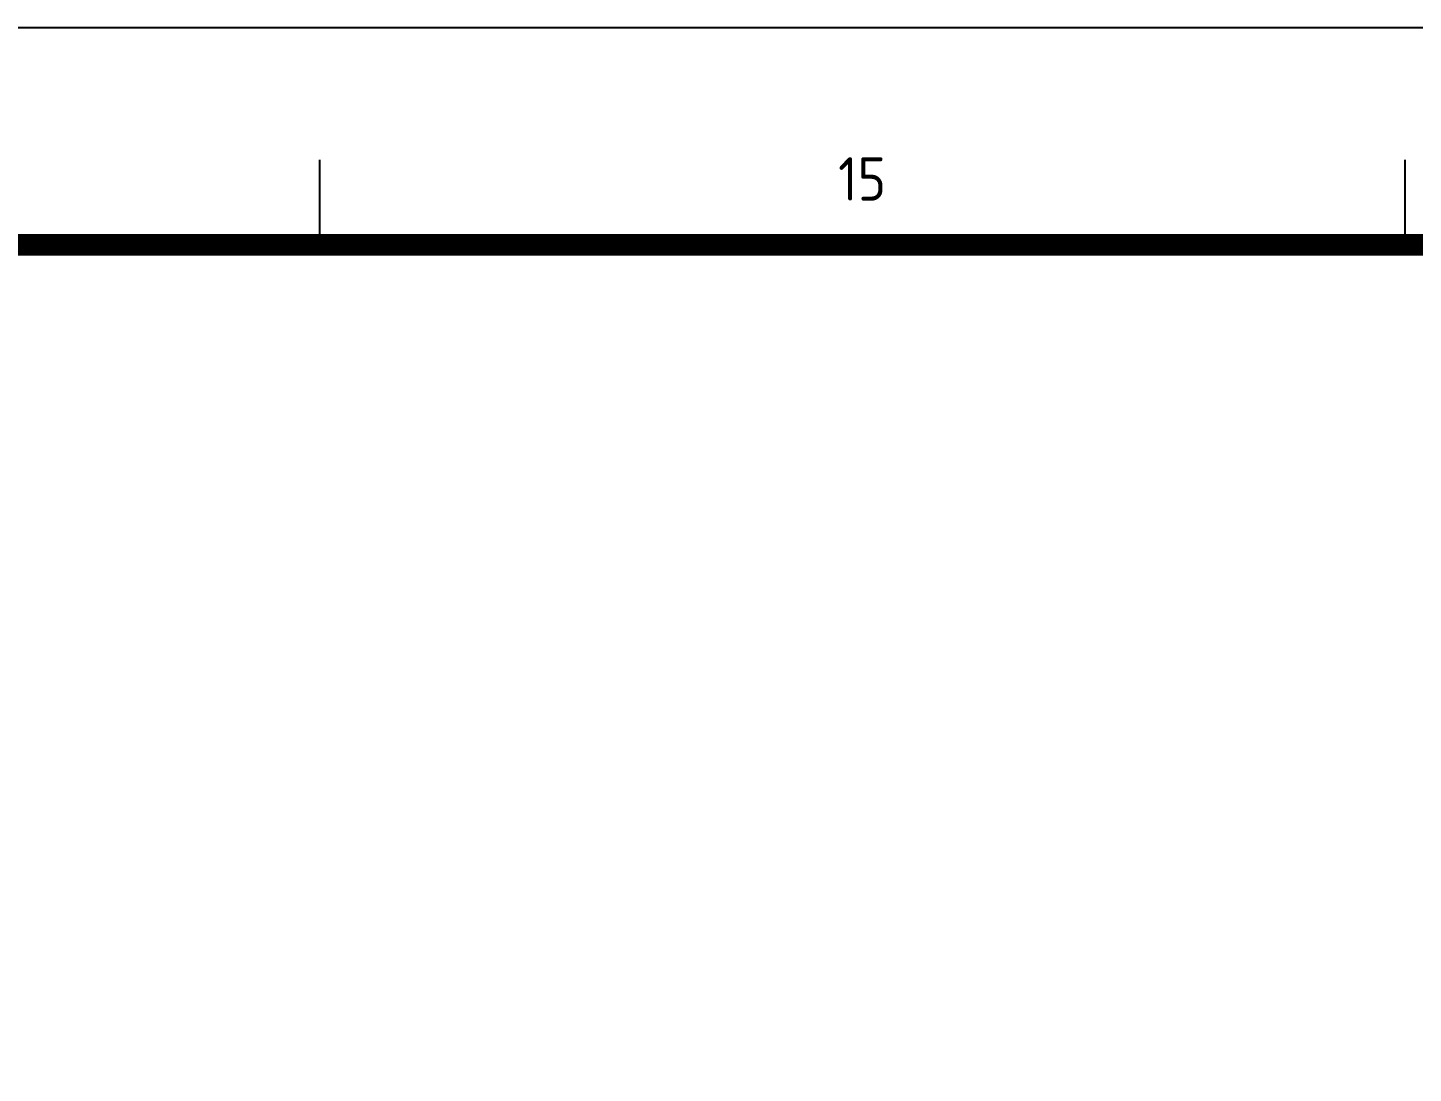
# Model space of a CAD drawing. Extents: x 815029915 to 815825525, y 579155098 to 579748855.
# Drawn here: x 815650889 to 815657272, y 579302204 to 579307019 of the extents above; entities that cross this region are included whole.
import ezdxf
from ezdxf.enums import TextEntityAlignment as Align

# ---------------------------------------------------------------- set-up
doc = ezdxf.new("R2010")
doc.units = 0
doc.header["$LTSCALE"] = 100
doc.header["$MEASUREMENT"] = 0
doc.layers.add('TK', color=7, linetype='Continuous')
doc.layers.add('zm', color=1, linetype='Continuous')
doc.styles.add('ISOCP', font='isocp.shx', dxfattribs={"bigfont": 'gbcbig.shx'})

# ---------------------------------------------------------------- blocks, each defined once
blk = doc.blocks.new('l')
at = {"layer": 'TK'}
blk.add_lwpolyline([(815463677.3, 579451444.5), (815463677.3, 579409444.5), (815547777.3, 579409444.5), (815547777.3, 579451444.5)], close=True, dxfattribs=at)

msp = doc.modelspace()

# ---------------------------------------------------------------- linework, layer by layer
at = {"layer": 'TK'}
for p, q in [((815652233.2, 579306409.9), (815652233.2, 579306018.6)), ((815657233.2, 579306409.9), (815657233.2, 579306018.6))]:
    msp.add_line(p, q, dxfattribs=at)
msp.add_lwpolyline([(815579733.2, 579307018.6), (815579733.2, 579265018.6), (815663833.2, 579265018.6), (815663833.2, 579307018.6)], close=True, dxfattribs=at)
at = {"layer": 'TK', "const_width": 100}
msp.add_lwpolyline([(815582233.2, 579266064.2), (815582233.2, 579306018.6), (815662833.2, 579306018.6), (815662833.2, 579266064.2)], close=True, dxfattribs=at)

# ---------------------------------------------------------------- block references
at = {"layer": 'zm', "color": 1}
msp.add_blockref('l', (116055.9, -144425.9), dxfattribs=at)

# ---------------------------------------------------------------- texts
at = {"layer": 'TK', "style": 'ISOCP'}
msp.add_text('15', height=200, dxfattribs=at).set_placement((815654733.2, 579306322.4), align=Align.MIDDLE)

doc.saveas('drawing.dxf')
